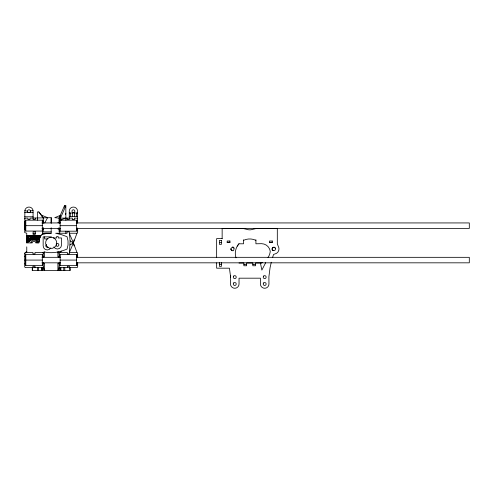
<?xml version="1.0" encoding="UTF-8"?>
<svg xmlns="http://www.w3.org/2000/svg" width="494" height="494" viewBox="0 0 494 494"><rect width="100%" height="100%" fill="white"/><g stroke="black" fill="none" stroke-linecap="round" stroke-linejoin="round"><path stroke-width="0.74" d="M51.191 222.769L51.203 217.669L29.998 218.12L29.998 219.497L27.936 219.497L27.936 218.12L25.385 218.12L24.7 218.805M51.203 217.669L51.178 223.418M51.178 227.746L51.178 233.248L46.325 233.563L41.552 234.496L39.656 238.497L39.007 242.881L35.704 242.881C35.79 240.671 32.184 240.671 32.264 242.881L26.762 242.881L26.762 233.248L24.7 232.563L24.867 210.666A4.057 4.057 0 0 1 28.967 207.079A4.057 4.057 0 0 1 33.067 210.666L33.092 219.497L35.29 219.497L35.29 218.12M43.268 262.518L43.268 266.951L42.583 267.643L25.385 267.643L24.7 266.951L24.7 253.2L25.385 252.508L32.956 252.508L32.956 253.885L35.018 253.885L35.018 252.508L42.583 252.508L44.472 251.971C52.068 253.743 59.996 252.07 67.067 249.069L68.03 244.944L68.03 240.819L67.067 236.719L61.361 234.625L55.649 233.248L67.067 233.248L67.067 231.877L69.271 231.877L70.092 240.819L69.407 253.885L67.345 253.885L67.345 252.508L59.78 252.508L57.884 251.971L57.884 256.8L59.089 256.8M26.762 242.881L31.925 239.306M230.507 277.122L230.717 275.8A4.267 4.267 0 0 0 230.507 277.122L230.507 283.994A4.267 4.267 0 0 0 234.767 288.261A4.267 4.267 0 0 0 239.034 283.994L239.034 278.184L260.424 278.184L260.424 283.994A4.267 4.267 0 0 0 264.691 288.261A4.267 4.267 0 0 0 268.952 283.994L268.897 276.776L270.057 267.767L271.286 262.228M230.815 248.92C235.002 242.356 235.002 255.484 230.815 248.92A1.717 1.717 0 0 0 231.877 250.507M74.026 239.93L73.396 242.881L69.407 252.508L76.971 252.508L77.663 253.2L77.663 257.782M70.092 267.643L70.092 270.391L32.264 270.391L32.956 266.266L35.018 266.266L35.018 267.643M272.651 257.288L273.553 254.429L274.695 254.046A5.199 5.199 0 0 0 278.196 246.129L277.313 243.795L277.313 228.592L255.917 228.592L252.409 229.407A8.262 8.262 0 0 1 247.049 229.407L243.536 228.592L222.146 228.592L222.146 238.787M59.78 223.053L59.78 220.182L60.466 218.12L65.838 205.739L64.461 205.739L59.089 218.12L59.089 223.245M65.369 214.643L65.856 213.254M59.089 263.481L57.884 263.351L57.884 270.391L59.089 266.951L59.089 262.518M77.663 228.037L77.663 232.563L76.971 233.248L73.396 242.881L74.075 245.845M265.679 262.697L261.857 270.082L260.424 262.987L255.577 262.987L255.577 265.766L252.823 265.766L252.823 262.987L246.636 262.987L246.636 265.766L243.882 265.766L243.882 262.987L238.997 263.055M44.713 223.01L47.597 217.663L41.44 215.137L38.841 211.945L37.427 211.945L37.427 220.182M30.887 242.881L32.437 240.201L35.531 240.201L37.081 242.881M60.558 215.736L59.089 218.12L54.76 217.663L60.237 215.421M57.884 270.391L59.78 267.643L76.971 267.643L77.663 266.951L77.663 262.37M237.219 246.166L238.942 243.795L243.536 243.795L243.536 239.806M261.931 262.641L260.424 263.092L261.715 262.561M59.99 216.897L59.089 218.12L72.365 218.12L72.365 219.497L74.427 219.497L74.427 218.12L76.971 218.12L77.663 218.805M43.268 257.633L43.268 253.2L44.472 251.971L44.472 256.8L43.268 256.8M59.089 257.633L59.089 253.2L61.361 251.131M42.583 234.249L43.552 233.501M25.385 252.508L26.762 251.477M70.092 244.944L73.396 242.881L69.271 233.248L76.971 233.248M243.536 240.374L243.857 240.195A14.443 14.443 0 0 1 255.602 240.195L255.917 240.374M61.256 220.219L59.78 220.917M59.78 220.182L65.863 218.12L65.838 205.739M24.7 253.2L26.762 252.508L26.762 246.852M260.424 263.092L262.641 262.512M43.268 263.481L44.472 263.351L44.472 270.391L42.583 267.643L42.583 270.391M230.556 276.739L229.451 268.18L216.644 268.18L216.644 262.876M33.067 210.666L30.362 210.833L30.412 212.648L33.092 212.648M24.7 212.648L27.522 212.648L27.522 211.21A1.445 1.445 0 0 1 28.967 209.765A1.445 1.445 0 0 1 30.412 211.21C30.48 213.062 27.448 213.062 27.522 211.21L24.867 210.666M27.936 212.648L29.998 212.648M69.271 212.994L77.558 212.994M69.271 216.434L77.626 216.434M24.7 216.78L33.092 216.78M43.268 220.182L25.385 220.182L25.385 231.069L42.583 231.069M59.089 220.182L76.971 220.182L76.971 223.066M24.7 221.905L25.385 221.905M59.089 221.905L59.78 221.905M76.971 221.905L77.663 221.905M24.7 221.954L25.385 221.954M24.7 222.072L25.385 222.072M42.583 222.059L43.268 222.059M42.583 222.226L43.268 222.226M24.7 222.238L25.385 222.238M57.884 222.411L59.089 222.411M24.7 222.467L25.385 222.467M42.583 222.454L43.268 222.454M24.7 222.738L25.385 222.738M42.583 222.726L43.268 222.726M41.996 222.936L60.509 222.936M76.706 222.936L469.3 222.936L469.3 228.438L76.706 228.438M24.7 223.066L25.385 223.066M24.7 223.43L25.385 223.43M24.7 223.831L25.385 223.831M24.7 224.264L25.385 224.264M24.7 224.727L25.385 224.727M24.7 225.202L25.385 225.202M24.7 225.684L25.385 225.684M25.799 225.684L42.305 225.684M60.12 225.684L76.632 225.684M24.7 226.184L25.385 226.184M24.7 226.684L25.385 226.684M24.7 227.16L25.385 227.16M24.7 227.617L25.385 227.617M24.7 228.037L25.385 228.037M43.268 228.129L42.583 228.129L42.583 233.248L44.719 233.804M58.366 228.129L59.78 228.129L59.78 233.248M24.7 228.413L25.385 228.413M41.996 228.438L60.509 228.438M24.7 228.747L25.385 228.747M42.583 228.734L43.268 228.734M24.7 229.018L25.385 229.018M42.583 229.006L43.268 229.006M57.884 228.963L59.089 228.963M24.7 229.228L25.385 229.228M42.583 229.222L43.268 229.222M24.7 229.377L25.385 229.377M42.583 229.37L43.268 229.37M24.7 229.457L25.385 229.457M42.583 229.469L43.268 229.451M59.089 229.469L59.78 229.469M76.971 229.469L77.663 229.469M59.78 231.186L76.971 231.186L76.971 228.037M51.178 231.877L43.268 231.877L43.268 227.746M51.178 233.248L42.583 233.248L45.522 233.674L45.522 233.248L49.561 233.285M33.092 233.39L35.29 233.39M26.762 235.453L40.977 235.453M40.817 235.706L26.762 235.706L40.792 235.768M26.762 236.447L40.465 236.447M28.139 236.799L30.202 236.799M51.413 236.861L43.157 236.861L43.157 245.833A4.125 4.125 0 0 0 50.857 247.895M30.202 237.101L40.156 237.101M26.762 237.626L28.139 237.626M30.202 237.626L39.971 237.626M53.29 237.966L56.588 237.966L56.588 236.595L58.243 236.595L58.243 237.966L61.54 237.966L61.54 244.882A4.125 4.125 0 0 1 53.84 246.944M26.762 238.497L39.656 238.497M222.146 238.602L216.644 238.602L216.644 257.565M26.762 238.911L39.551 238.911M47.591 238.923L44.534 238.923L44.534 236.861M26.762 239.164L39.489 239.164M26.762 239.306L36.05 239.306L38.112 242.881M26.762 239.652L31.61 239.652M36.414 239.936L39.298 239.936M26.762 239.979L31.283 239.979M26.762 240.288L30.937 240.288M26.762 240.578L30.579 240.578M26.762 240.856L30.202 240.856M37.001 240.961L39.143 240.961M26.762 241.109L29.813 241.109M26.762 241.344L29.418 241.344M37.26 241.399L39.082 241.399M26.762 241.56L29.004 241.56M26.762 241.757L28.584 241.757M26.762 241.93L28.158 241.93M26.762 242.085L27.72 242.085M26.762 242.282L27.275 242.214M227.191 242.288L229.938 242.288M269.52 242.288L272.268 242.288M219.398 242.387L221.46 242.387M255.917 239.806L255.917 243.795L261.598 243.672A8.917 8.917 0 0 1 270.249 251.23A13.387 13.387 0 0 1 268.001 257.565M24.7 256.293L25.385 256.293M42.583 256.293L43.268 256.293M59.089 256.293L59.78 256.293M76.971 256.293L77.663 256.293M41.996 257.325L60.509 257.325M76.706 257.325L469.3 257.325L469.3 262.827L76.706 262.827M24.7 260.079L25.385 260.079M25.799 260.079L42.305 260.079M60.12 260.079L76.632 260.079M41.996 262.827L60.509 262.827M24.7 263.858L25.385 263.858M42.583 263.858L43.268 263.858M59.089 263.858L59.78 263.858M76.971 263.858L77.663 263.858M219.398 264.395L221.46 264.395M243.882 264.494L246.636 264.494M252.823 264.494L255.577 264.494M26.762 240.961L30.041 240.961M70.092 240.819L73.396 242.881L76.971 252.508M273.145 250.507C270.255 249.18 274.065 245.37 275.393 248.26M59.089 266.951L59.78 267.643L59.78 270.391M42.583 252.508L43.268 253.2M57.884 251.971L59.089 253.2M43.268 223.418L43.268 218.12L38.841 211.945M41.44 215.137L43.268 218.12M43.268 266.951L44.472 270.391M70.092 270.391L69.407 266.266L67.345 266.266L67.345 267.643M64.461 205.739L64.467 207.177M221.46 262.456L221.46 266.328L219.398 266.328L219.398 262.456M77.663 223.189L77.521 211.21A4.057 4.057 0 0 0 73.396 207.079A4.057 4.057 0 0 0 69.271 211.21L69.271 219.497L67.067 219.497L67.067 218.12M76.971 257.732L76.971 254.571L59.78 254.571L59.78 257.633M76.971 262.709L76.971 265.581L59.78 265.581L59.78 262.518M76.632 220.528L76.632 230.846M76.632 254.916L76.632 265.235M76.49 212.994L76.49 216.434M74.427 212.994L74.427 216.434M72.365 212.994L72.365 216.434M70.302 212.994L70.302 216.434M65.863 218.12L65.863 220.182M65.863 231.186L65.863 233.248M64.8 267.643L64.8 270.391M63.769 267.643L63.769 270.391M60.879 267.643L60.879 270.391M60.262 267.297L60.194 270.391M60.12 220.528L60.12 230.846M60.12 254.916L60.12 265.235M59.089 228.129L59.089 231.877M42.583 220.182L42.583 223.053M42.583 257.633L42.583 254.571L25.385 254.571L25.385 265.581L42.583 265.581L42.583 262.697M42.305 220.528L42.305 230.846M42.305 254.916L42.305 265.235M42.169 267.643L42.169 270.391M42.033 267.297L42.033 268.674M41.484 267.643L41.484 270.391M38.594 267.643L38.594 270.391M37.563 267.643L37.563 270.391M32.264 267.643L32.264 270.391M30.202 236.688L30.202 238.065L28.139 238.065L28.139 236.688M25.799 220.528L25.799 230.846M25.799 254.916L25.799 265.235M48.011 247.086A1.445 1.445 0 0 1 46.035 246.555A1.445 1.445 0 0 1 46.566 244.586M56.162 244.16A1.445 1.445 0 0 1 58.341 243.777A1.445 1.445 0 0 1 58.341 245.987A1.445 1.445 0 0 1 56.162 245.604M235.99 257.856A14.443 14.443 0 0 1 238.997 243.727M232.532 247.198A1.717 1.717 0 0 1 234.125 248.26M233.699 276.047L233.254 277.122L233.699 278.19L234.767 278.635L235.842 278.19L236.28 277.122L235.842 276.047L234.767 275.609L233.699 276.047M233.699 282.926L233.254 283.994L233.699 285.069L234.767 285.507L235.842 285.069L236.28 283.994L235.842 282.926L234.767 282.482L233.699 282.926M263.617 276.047L263.178 277.122L263.617 278.19L264.691 278.635L265.76 278.19L266.204 277.122L265.76 276.047L264.691 275.609L263.617 276.047M263.617 282.926L263.178 283.994L263.617 285.069L264.691 285.507L265.76 285.069L266.204 283.994L265.76 282.926L264.691 282.482L263.617 282.926M43.268 221.905L42.583 221.905L43.268 221.954M35.29 231.877L33.092 231.877L33.092 234.422L35.29 234.422L35.29 231.877M221.46 240.448L219.398 240.448L219.398 244.32L221.46 244.32L221.46 240.448M229.938 241.016L227.191 241.016L227.191 242.603L229.938 242.603L229.938 241.016M272.268 241.016L269.52 241.016L269.52 242.603L272.268 242.603L272.268 241.016M47.801 247.309A5.57 5.57 0 0 0 56.705 243.598A5.57 5.57 0 0 0 49.036 237.738A5.57 5.57 0 0 0 47.801 247.309M72.674 212.457A1.445 1.445 0 0 0 74.841 211.21A1.445 1.445 0 0 0 72.674 209.956A1.445 1.445 0 0 0 72.674 212.457M272.941 250.409A1.717 1.717 0 0 0 275.522 248.92A1.717 1.717 0 0 0 272.941 247.432A1.717 1.717 0 0 0 272.941 250.409"/></g></svg>
